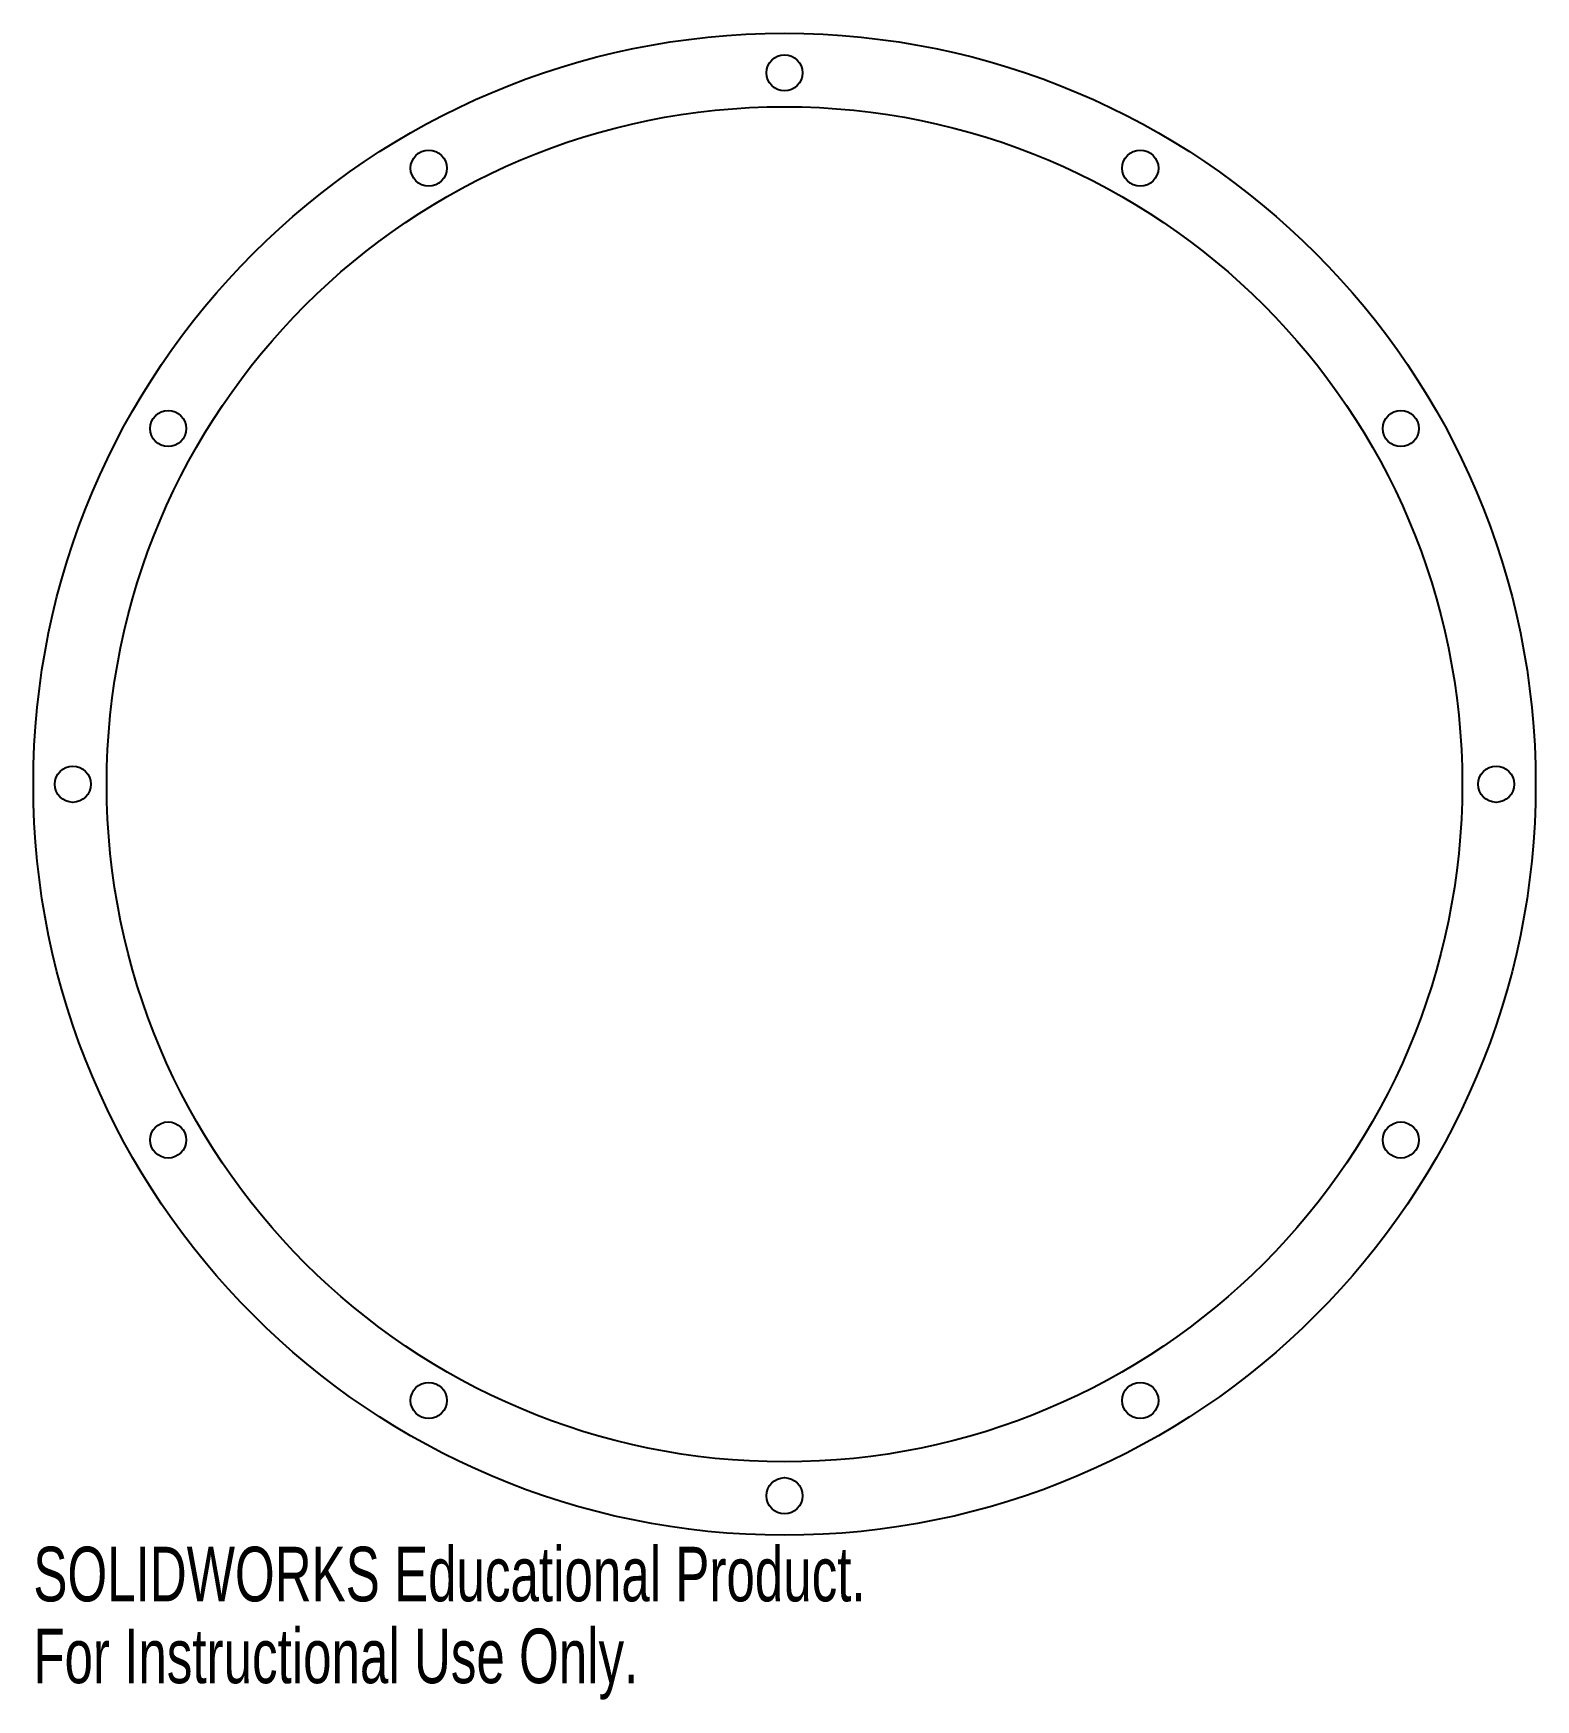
# Model space of a CAD drawing. Header units: millimetres. Extents: x -66 to 66, y -81 to 66.
import ezdxf

# ---------------------------------------------------------------- set-up
doc = ezdxf.new("R2010")
doc.units = ezdxf.units.MM
doc.styles.add('SLDTEXTSTYLE0', font='TXT', dxfattribs={"width": 0.7})

msp = doc.modelspace()

# ---------------------------------------------------------------- linework, layer by layer
at = {"color": 7, "linetype": 'Continuous', "lineweight": 25}
for centre, radius in [((0, 0), 66.5), ((0, 63), 1.6), ((0, 0), 60), ((-31.5, 54.56), 1.6), ((31.5, 54.56), 1.6), ((-54.56, 31.5), 1.6), ((54.56, 31.5), 1.6), ((-63, 0), 1.6), ((63, 0), 1.6), ((-54.56, -31.5), 1.6), ((54.56, -31.5), 1.6), ((-31.5, -54.56), 1.6), ((31.5, -54.56), 1.6), ((0, -63), 1.6)]:
    msp.add_circle(centre, radius, dxfattribs=at)

# ---------------------------------------------------------------- texts
at = {"color": 7, "linetype": 'Continuous', "char_height": 4.8336, "attachment_point": 1, "style": 'SLDTEXTSTYLE0'}
for s, insert in [('SOLIDWORKS Educational Product.', (-66.5, -67.52)), ('For Instructional Use Only.', (-66.5, -74.77))]:
    msp.add_mtext(s, dxfattribs=dict(at, insert=insert))

doc.saveas('drawing.dxf')
